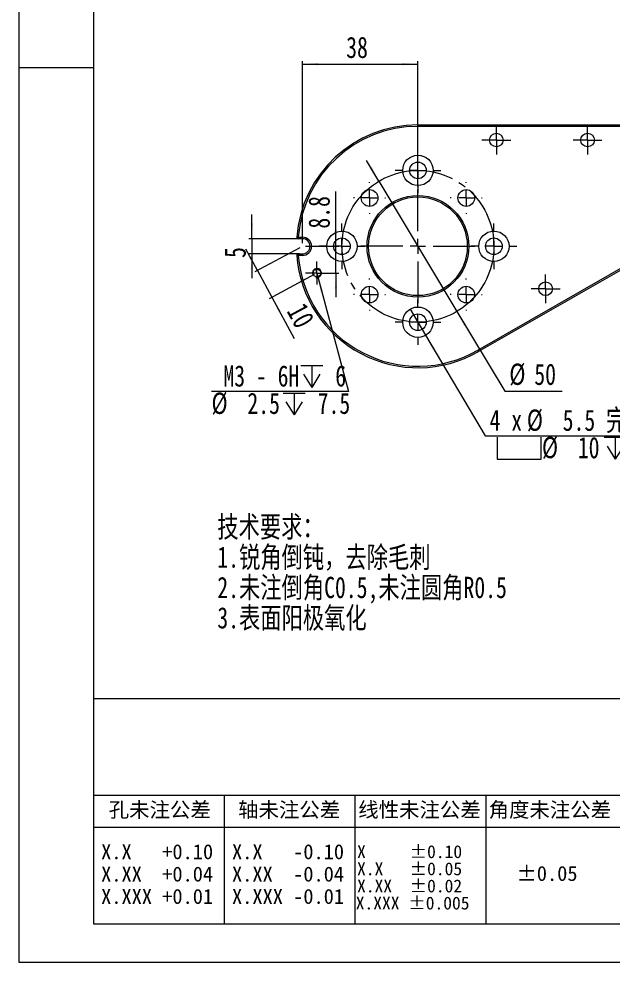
# Model space of a CAD drawing. Header units: millimetres. Extents: x 2 to 208, y 2 to 296.
# Drawn here: x 2.5 to 100.3, y 1.5 to 156.8 of the extents above; entities that cross this region are included whole.
import ezdxf

# ---------------------------------------------------------------- set-up
doc = ezdxf.new("R2010")
doc.units = ezdxf.units.MM
doc.linetypes.add('SLD-中心线', pattern=[34.29, 30.48, -1.27, 1.27, -1.27])
doc.linetypes.add('SLD-实线', pattern=[0])
for name, color, linetype in [('FORMAT', 7, 'SLD-实线'), ('SLD-0', 179, 'SLD-实线'), ('中心线层', 1, 'SLD-中心线'), ('图框', 7, 'SLD-实线'), ('标注层', 96, 'SLD-实线')]:
    doc.layers.add(name, color=color, linetype=linetype)
doc.layers.add('粗实线', color=7, linetype='SLD-实线', lineweight=15)
doc.styles.add('SLDTEXTSTYLE0', font='HYSWLONGFANGSONG.TTF', dxfattribs={"bigfont": 'bigfont'})
doc.styles.add('SLDTEXTSTYLE1', font='SIMSUN.TTC')
doc.styles.add('SLDTEXTSTYLE2', font='SIMSUN.TTC', dxfattribs={"bigfont": 'bigfont'})
doc.styles.add('SLDTEXTSTYLE3', font='HYSWLONGFANGSONG.TTF')
doc.dimstyles.new('SLDDIMSTYLE1', dxfattribs={"dimtxt": 3.5, "dimasz": 2.6, "dimexe": 0, "dimexo": 0.0625, "dimgap": 0.875, "dimtad": 1, "dimdec": 3, "dimlfac": 2, "dimrnd": 1e-09, "dimzin": 12, "dimdsep": 46, "dimtxsty": 'SLDTEXTSTYLE3', "dimsah": 1, "dimcen": 0.09, "dimadec": 0, "dimazin": 3, "dimtfac": 1, "dimtdec": 3, "dimtofl": 0, "dimtmove": 0, "dimatfit": 3, "dimfxl": 0, "dimfrac": 2, "dimtolj": 1, "dimtzin": 12, "dimarcsym": 0})
doc.dimstyles.new('SLDDIMSTYLE3', dxfattribs={"dimtxt": 3.5, "dimasz": 2.6, "dimexe": 0, "dimexo": 0.0625, "dimgap": 0.875, "dimtad": 1, "dimdec": 3, "dimlfac": 2, "dimrnd": 1e-09, "dimzin": 12, "dimdsep": 46, "dimtxsty": 'SLDTEXTSTYLE3', "dimsah": 1, "dimcen": 0.09, "dimadec": 0, "dimazin": 3, "dimtfac": 1, "dimtdec": 3, "dimtmove": 0, "dimatfit": 0, "dimfxl": 0, "dimfrac": 2, "dimtolj": 1, "dimtzin": 12, "dimarcsym": 0})
doc.dimstyles.new('SLDDIMSTYLE5', dxfattribs={"dimtxt": 3.5, "dimasz": 2.6, "dimexe": 0, "dimexo": 0.0625, "dimgap": 0.875, "dimtad": 0, "dimtih": 1, "dimtoh": 1, "dimdec": 0, "dimlfac": 2, "dimrnd": 1e-09, "dimzin": 12, "dimdsep": 46, "dimtxsty": 'SLDTEXTSTYLE3', "dimblk1": 'NONE', "dimsah": 1, "dimcen": 0, "dimadec": 0, "dimazin": 3, "dimtfac": 1, "dimtdec": 3, "dimtmove": 0, "dimatfit": 3, "dimldrblk": 'NONE', "dimfxl": 0, "dimfrac": 2, "dimtolj": 1, "dimtzin": 12, "dimarcsym": 0})
doc.dimstyles.new('SLDDIMSTYLE6', dxfattribs={"dimtxt": 3.5, "dimasz": 2.6, "dimexe": 0, "dimexo": 0.0625, "dimgap": 0.875, "dimtad": 0, "dimtih": 1, "dimtoh": 1, "dimdec": 3, "dimlfac": 2, "dimrnd": 1e-09, "dimzin": 12, "dimdsep": 46, "dimtxsty": 'SLDTEXTSTYLE3', "dimsah": 1, "dimcen": 0, "dimadec": 0, "dimazin": 3, "dimtfac": 1, "dimtdec": 3, "dimtmove": 0, "dimatfit": 3, "dimfxl": 0, "dimfrac": 2, "dimtolj": 1, "dimtzin": 12, "dimarcsym": 0})

# ---------------------------------------------------------------- blocks, each defined once
blk = doc.blocks.new('SW_NOTE_0')
at = {"layer": 'SLD-0', "color": 0, "char_height": 3.5, "attachment_point": 1, "style": 'SLDTEXTSTYLE0'}
for s, insert in [('\\M+18B5A术\\M+19776\\M+18B81\\M+18146', (0, 4.51)), ('1.锐\\M+18A70\\M+1937C钝\\M+18143\\M+18B8E\\M+18F9C\\M+196D1\\M+18E68', (0, -0.49)), ('2.\\M+196A2\\M+1928D\\M+1937C\\M+18A70C0.5,\\M+196A2\\M+1928D圆\\M+18A70R0.5', (0, -5.49)), ('3.\\M+1955C\\M+196CA阳极氧\\M+189BB', (0, -10.49))]:
    blk.add_mtext(s, dxfattribs=dict(at, insert=insert))
blk = doc.blocks.new('SW_NOTE_1')
at = {"layer": 'FORMAT', "color": 0, "char_height": 2.4625, "attachment_point": 2, "style": 'SLDTEXTSTYLE1'}
for s, insert in [('X.X   +0.10', (7.62, 2.87)), ('X.XX  +0.04', (7.62, -0.81)), ('X.XXX +0.01', (7.62, -4.49))]:
    blk.add_mtext(s, dxfattribs=dict(at, insert=insert))
blk = doc.blocks.new('SW_NOTE_2')
at = {"layer": 'FORMAT', "color": 0, "char_height": 2.4625, "attachment_point": 2, "style": 'SLDTEXTSTYLE1'}
for s, insert in [('X.X   -0.10', (7.62, 2.87)), ('X.XX  -0.04', (7.62, -0.81)), ('X.XXX -0.01', (7.62, -4.49))]:
    blk.add_mtext(s, dxfattribs=dict(at, insert=insert))
blk = doc.blocks.new('SW_NOTE_3')
at = {"layer": 'FORMAT', "color": 0, "char_height": 2.1167, "attachment_point": 2, "style": 'SLDTEXTSTYLE1'}
for s, insert in [('X     ±0.10', (7.18, 2.46)), ('X.X   ±0.05', (7.18, -0.36)), ('X.XX  ±0.02', (7.18, -3.18)), (' X.XXX ±0.005', (6.96, -6))]:
    blk.add_mtext(s, dxfattribs=dict(at, insert=insert))
blk = doc.blocks.new('_D_21')
at = {"layer": '标注层'}
for p, q in [((61.73, 130.11), (59.67, 133.54)), ((61.73, 130.11), (74.58, 108.67)), ((74.58, 108.67), (82.44, 95.54)), ((82.44, 95.54), (91.91, 95.54))]:
    blk.add_line(p, q, dxfattribs=at)
for points in [[(61.73, 130.11), (60.57, 132.44), (60.22, 132.24)], [(74.58, 108.67), (75.74, 106.33), (76.09, 106.54)]]:
    blk.add_solid(points, dxfattribs=at)
at = {"layer": '标注层', "char_height": 3.5, "attachment_point": 1, "style": 'SLDTEXTSTYLE3'}
for s, insert in [('%%c', (83.19, 100.07, 0.05)), ('50', (87.3, 100.06, 0.05))]:
    blk.add_mtext(s, dxfattribs=dict(at, insert=insert))
blk = doc.blocks.new('_D_22')
at = {"layer": '标注层'}
for p, q in [((49.15, 119.89), (49.15, 149.89)), ((49.15, 149.39), (68.15, 149.39)), ((68.15, 129.26), (68.15, 149.89))]:
    blk.add_line(p, q, dxfattribs=at)
for points in [[(49.15, 149.39), (51.75, 149.19), (51.75, 149.59)], [(68.15, 149.39), (65.55, 149.59), (65.55, 149.19)]]:
    blk.add_solid(points, dxfattribs=at)
at = {"layer": '标注层', "insert": (56.35, 153.9, 0.05), "char_height": 3.5, "attachment_point": 1, "style": 'SLDTEXTSTYLE3'}
blk.add_mtext('38', dxfattribs=at)
blk = doc.blocks.new('_D_23')
at = {"layer": '标注层'}
for p, q in [((40.84, 120.64), (40.84, 124.64)), ((48.65, 120.64), (40.34, 120.64)), ((40.84, 120.64), (40.84, 118.14)), ((48.65, 118.14), (40.34, 118.14)), ((40.84, 118.14), (40.84, 114.14))]:
    blk.add_line(p, q, dxfattribs=at)
for points in [[(40.84, 120.64), (41.04, 123.24), (40.64, 123.24)], [(40.84, 118.14), (40.64, 115.54), (41.04, 115.54)]]:
    blk.add_solid(points, dxfattribs=at)
at = {"layer": '标注层', "insert": (36.33, 117.47, 0.05), "char_height": 3.5, "attachment_point": 1, "rotation": 90, "style": 'SLDTEXTSTYLE3'}
blk.add_mtext('5', dxfattribs=at)
blk = doc.blocks.new('_D_24')
at = {"layer": '标注层'}
for p, q in [((54.65, 119.39), (54.65, 128.42)), ((49.65, 119.39), (55.15, 119.39)), ((54.65, 114.99), (54.65, 119.39)), ((52.03, 114.99), (55.15, 114.99)), ((54.65, 114.99), (54.65, 110.99))]:
    blk.add_line(p, q, dxfattribs=at)
for points in [[(54.65, 119.39), (54.85, 121.99), (54.45, 121.99)], [(54.65, 114.99), (54.45, 112.39), (54.85, 112.39)]]:
    blk.add_solid(points, dxfattribs=at)
at = {"layer": '标注层', "insert": (50.14, 122.3, 0.05), "char_height": 3.5, "attachment_point": 1, "rotation": 90, "style": 'SLDTEXTSTYLE3'}
blk.add_mtext('8.8', dxfattribs=at)
blk = doc.blocks.new('_D_25')
at = {"layer": '标注层'}
for p, q in [((41.76, 115.4), (39.86, 118.92)), ((48.71, 119.15), (41.32, 115.16)), ((41.76, 115.4), (44.13, 111)), ((51.09, 114.75), (43.69, 110.76)), ((44.13, 111), (47.8, 104.2))]:
    blk.add_line(p, q, dxfattribs=at)
for points in [[(41.76, 115.4), (40.7, 117.78), (40.34, 117.59)], [(44.13, 111), (45.19, 108.61), (45.54, 108.8)]]:
    blk.add_solid(points, dxfattribs=at)
at = {"layer": '标注层', "insert": (49.58, 110.39, 0.05), "char_height": 3.5, "attachment_point": 1, "rotation": 298.3576, "style": 'SLDTEXTSTYLE3'}
blk.add_mtext('10', dxfattribs=at)
blk = doc.blocks.new('SW_SYMBOL_HOLE_SPOT')
at = {"layer": '标注层', "color": 0}
for p, q in [((0, 875), (0, 75)), ((1600, 75), (1600, 875)), ((0, 75), (1600, 75))]:
    blk.add_line(p, q, dxfattribs=at)
blk = doc.blocks.new('SW_SYMBOL_HOLE_DEPTH')
at = {"layer": '标注层', "color": 0}
for p, q in [((0, 875), (800, 875)), ((400, 875), (400, 75)), ((100, 555), (400, 75)), ((700, 555), (400, 75))]:
    blk.add_line(p, q, dxfattribs=at)
blk = doc.blocks.new('_D_26')
at = {"layer": '标注层'}
for p, q in [((66.88, 109.04), (69.42, 104.73)), ((69.42, 104.73), (79.19, 88.18)), ((79.19, 88.18), (110.09, 88.18))]:
    blk.add_line(p, q, dxfattribs=at)
blk.add_solid([(69.42, 104.73), (70.57, 102.39), (70.92, 102.6)], dxfattribs=at)
at = {"layer": '标注层', "xscale": 0.004511737089201878, "yscale": 0.004511737089201878, "zscale": 0.004511737089201878}
for name, p in [('SW_SYMBOL_HOLE_SPOT', (81.2, 83.99)), ('SW_SYMBOL_HOLE_DEPTH', (98.81, 83.99))]:
    blk.add_blockref(name, p, dxfattribs=at)
at = {"layer": '标注层', "char_height": 3.5, "attachment_point": 1}
for s, insert, style in [('4 x ', (79.94, 92.5, 0.05), 'SLDTEXTSTYLE3'), ('%%c', (86.07, 92.51, 0.05), 'SLDTEXTSTYLE3'), (' 5.5 \\M+18AAE\\M+19153贯\\M+190FA', (90.18, 92.5, 0.05), 'SLDTEXTSTYLE0'), ('%%c', (88.56, 88, 0.05), 'SLDTEXTSTYLE3'), (' 10 ', (92.67, 87.98, 0.05), 'SLDTEXTSTYLE3'), (' 5.7', (102.71, 87.98, 0.05), 'SLDTEXTSTYLE3')]:
    blk.add_mtext(s, dxfattribs=dict(at, insert=insert, style=style))
blk = doc.blocks.new('_NONE')
blk = doc.blocks.new('_D_27')
at = {"layer": '标注层'}
for p, q in [((51.37, 115.59), (51.69, 114.38)), ((51.69, 114.38), (56.75, 95.47)), ((56.75, 95.47), (34.19, 95.47))]:
    blk.add_line(p, q, dxfattribs=at)
blk.add_solid([(51.69, 114.38), (52.17, 111.82), (52.56, 111.92)], dxfattribs=at)
at = {"layer": '标注层', "xscale": 0.004511737089201878, "yscale": 0.004511737089201878, "zscale": 0.004511737089201878}
for p in [(48.88, 95.8), (45.97, 91.28)]:
    blk.add_blockref('SW_SYMBOL_HOLE_DEPTH', p, dxfattribs=at)
at = {"layer": '标注层', "char_height": 3.5, "attachment_point": 1, "style": 'SLDTEXTSTYLE3'}
for s, insert in [(' M3 - 6H ', (34.36, 99.79, 0.05)), (' 6', (52.77, 99.79, 0.05)), ('%%c', (34.19, 95.29, 0.05)), (' 2.5 ', (38.31, 95.28, 0.05)), (' 7.5', (49.87, 95.28, 0.05))]:
    blk.add_mtext(s, dxfattribs=dict(at, insert=insert))
blk = doc.blocks.new('SW_CENTERMARKSYMBOL_15')
at = {"layer": 'SLD-0', "color": 0}
for p, q in [((0, 2.5), (0, 9.375)), ((-2.5, 0), (-9.375, 0)), ((0, 0), (-1.25, 0)), ((0, 0), (0, 1.25)), ((0, 0), (0, -1.25)), ((0, 0), (1.25, 0)), ((2.5, 0), (9.375, 0)), ((0, -2.5), (0, -9.375))]:
    blk.add_line(p, q, dxfattribs=at)
blk = doc.blocks.new('SW_CENTERMARKSYMBOL_16')
at = {"layer": 'SLD-0', "color": 0}
for p, q in [((0, 1.25), (0, 2.375)), ((-1.25, 0), (-2.375, 0)), ((0, 0), (-1.25, 0)), ((0, 0), (0, 1.25)), ((0, 0), (0, -1.25)), ((0, 0), (1.25, 0)), ((1.25, 0), (2.375, 0)), ((0, -1.25), (0, -2.375))]:
    blk.add_line(p, q, dxfattribs=at)
blk = doc.blocks.new('SW_CENTERMARKSYMBOL_17')
at = {"layer": 'SLD-0', "color": 0}
for p, q in [((0, 1.25), (0, 2.375)), ((-1.25, 0), (-2.375, 0)), ((0, 0), (-1.25, 0)), ((0, 0), (0, 1.25)), ((0, 0), (0, -1.25)), ((0, 0), (1.25, 0)), ((1.25, 0), (2.375, 0)), ((0, -1.25), (0, -2.375))]:
    blk.add_line(p, q, dxfattribs=at)
blk = doc.blocks.new('SW_CENTERMARKSYMBOL_19')
at = {"layer": 'SLD-0', "color": 0}
for p, q in [((0, 1.25), (0, 2.375)), ((-1.25, 0), (-2.375, 0)), ((0, 0), (-1.25, 0)), ((0, 0), (0, 1.25)), ((0, 0), (0, -1.25)), ((0, 0), (1.25, 0)), ((1.25, 0), (2.375, 0)), ((0, -1.25), (0, -2.375))]:
    blk.add_line(p, q, dxfattribs=at)
blk = doc.blocks.new('SW_CENTERMARKSYMBOL_21')
at = {"layer": 'SLD-0', "color": 0}
for p, q in [((0, 2.5), (0, 3.75)), ((-2.5, 0), (-3.75, 0)), ((0, 0), (-1.25, 0)), ((0, 0), (0, 1.25)), ((0, 0), (0, -1.25)), ((0, 0), (1.25, 0)), ((2.5, 0), (3.75, 0)), ((0, -2.5), (0, -3.75))]:
    blk.add_line(p, q, dxfattribs=at)
blk = doc.blocks.new('SW_CENTERMARKSYMBOL_22')
at = {"layer": 'SLD-0', "color": 0}
for p, q in [((0, 2.5), (0, 3.75)), ((-2.5, 0), (-3.75, 0)), ((0, 0), (-1.25, 0)), ((0, 0), (0, 1.25)), ((0, 0), (0, -1.25)), ((0, 0), (1.25, 0)), ((2.5, 0), (3.75, 0)), ((0, -2.5), (0, -3.75))]:
    blk.add_line(p, q, dxfattribs=at)
blk = doc.blocks.new('SW_CENTERMARKSYMBOL_23')
at = {"layer": 'SLD-0', "color": 0}
for p, q in [((0, 2.5), (0, 3.75)), ((-2.5, 0), (-3.75, 0)), ((0, 0), (-1.25, 0)), ((0, 0), (0, 1.25)), ((0, 0), (0, -1.25)), ((0, 0), (1.25, 0)), ((2.5, 0), (3.75, 0)), ((0, -2.5), (0, -3.75))]:
    blk.add_line(p, q, dxfattribs=at)
blk = doc.blocks.new('SW_CENTERMARKSYMBOL_24')
at = {"layer": 'SLD-0', "color": 0}
for p, q in [((0, 2.5), (0, 3.75)), ((-2.5, 0), (-3.75, 0)), ((0, 0), (-1.25, 0)), ((0, 0), (0, 1.25)), ((0, 0), (0, -1.25)), ((0, 0), (1.25, 0)), ((2.5, 0), (3.75, 0)), ((0, -2.5), (0, -3.75))]:
    blk.add_line(p, q, dxfattribs=at)
blk = doc.blocks.new('SW_CENTERMARKSYMBOL_25')
at = {"layer": 'SLD-0', "color": 0}
for p, q in [((0, 2.5), (0, 2.625)), ((-2.5, 0), (-2.625, 0)), ((0, 0), (-1.25, 0)), ((0, 0), (0, 1.25)), ((0, 0), (0, -1.25)), ((0, 0), (1.25, 0)), ((2.5, 0), (2.625, 0)), ((0, -2.5), (0, -2.625))]:
    blk.add_line(p, q, dxfattribs=at)
blk = doc.blocks.new('SW_CENTERMARKSYMBOL_26')
at = {"layer": 'SLD-0', "color": 0}
for p, q in [((0, 2.5), (0, 2.625)), ((-2.5, 0), (-2.625, 0)), ((0, 0), (-1.25, 0)), ((0, 0), (0, 1.25)), ((0, 0), (0, -1.25)), ((0, 0), (1.25, 0)), ((2.5, 0), (2.625, 0)), ((0, -2.5), (0, -2.625))]:
    blk.add_line(p, q, dxfattribs=at)
blk = doc.blocks.new('SW_CENTERMARKSYMBOL_27')
at = {"layer": 'SLD-0', "color": 0}
for p, q in [((0, 2.5), (0, 2.625)), ((-2.5, 0), (-2.625, 0)), ((0, 0), (-1.25, 0)), ((0, 0), (0, 1.25)), ((0, 0), (0, -1.25)), ((0, 0), (1.25, 0)), ((2.5, 0), (2.625, 0)), ((0, -2.5), (0, -2.625))]:
    blk.add_line(p, q, dxfattribs=at)
blk = doc.blocks.new('SW_CENTERMARKSYMBOL_28')
at = {"layer": 'SLD-0', "color": 0}
for p, q in [((0, 2.5), (0, 2.625)), ((-2.5, 0), (-2.625, 0)), ((0, 0), (-1.25, 0)), ((0, 0), (0, 1.25)), ((0, 0), (0, -1.25)), ((0, 0), (1.25, 0)), ((2.5, 0), (2.625, 0)), ((0, -2.5), (0, -2.625))]:
    blk.add_line(p, q, dxfattribs=at)
blk = doc.blocks.new('SW_CENTERMARKSYMBOL_29')
at = {"layer": 'SLD-0', "color": 0}
for p, q in [((0, 1.25), (0, 1.875)), ((-1.25, 0), (-1.875, 0)), ((0, 0), (-1.25, 0)), ((0, 0), (0, 1.25)), ((0, 0), (0, -1.25)), ((0, 0), (1.25, 0)), ((1.25, 0), (1.875, 0)), ((0, -1.25), (0, -1.875))]:
    blk.add_line(p, q, dxfattribs=at)

msp = doc.modelspace()

# ---------------------------------------------------------------- linework, layer by layer
at = {"color": 7, "linetype": 'SLD-实线', "lineweight": 15}
for p, q in [((68.15381, 139.13841), (68.15381, 139.38841)), ((68.15381, 139.38841), (123.15381, 139.38841)), ((122.90381, 139.13841), (68.15381, 139.13841)), ((77.98305, 102.25807), (121.02012, 126.95235)), ((121.14454, 126.73551), (78.10747, 102.04123)), ((48.21158, 120.9074), (48.46086, 120.88841)), ((48.46086, 120.88841), (49.15381, 120.88841)), ((48.46086, 120.63841), (48.46086, 120.88841)), ((49.15381, 120.63841), (48.46086, 120.63841)), ((49.15381, 120.63841), (49.15381, 120.88841)), ((48.46086, 118.13841), (49.15381, 118.13841)), ((48.46086, 118.13841), (48.46086, 117.88841)), ((49.15381, 118.13841), (49.15381, 117.88841)), ((48.46086, 117.88841), (48.21158, 117.86942)), ((49.15381, 117.88841), (48.46086, 117.88841)), ((77.98305, 102.25807), (78.10747, 102.04123))]:
    msp.add_line(p, q, dxfattribs=at)
for centre, radius in [((81.05381, 136.88841), 1.125), ((96.05381, 136.88841), 1.125), ((68.15381, 131.88841), 2.5), ((68.15381, 131.88841), 1.375), ((60.19886, 127.34336), 1.375), ((68.15381, 119.38841), 8.375), ((68.15381, 119.38841), 8.125), ((76.10876, 127.34336), 1.375), ((55.65381, 119.38841), 2.5), ((80.65381, 119.38841), 2.5), ((55.65381, 119.38841), 1.375), ((80.65381, 119.38841), 1.375), ((51.52868, 114.98841), 0.625), ((89.15381, 112.38841), 1.125), ((60.19886, 111.43346), 1.375), ((76.10876, 111.43346), 1.375), ((68.15381, 106.88841), 2.5), ((68.15381, 106.88841), 1.375)]:
    msp.add_circle(centre, radius, dxfattribs=at)
for centre, radius, start, end in [((68.15381, 119.38841), 20, 90, 175.6442274), ((68.15381, 119.38841), 19.75, 90, 175.6442274), ((48.46086, 120.88841), 0.25, 175.6442274, 270), ((49.15381, 119.38841), 1.5, 270, 90), ((49.15381, 119.38841), 1.25, 270, 90), ((48.46086, 117.88841), 0.25, 90, 184.3557726), ((68.15381, 119.38841), 20, 184.3557726, 299.8468116), ((68.15381, 119.38841), 19.75, 184.3557726, 299.8468116)]:
    msp.add_arc(centre, radius, start, end, dxfattribs=at)
at = {"color": 7, "linetype": 'SLD-实线', "lineweight": 0}
msp.add_arc((51.52868, 114.98841), 0.75, 255, 195, dxfattribs=at)
at = {"layer": 'FORMAT'}
for p, q in [((14.8, 44.9), (14.8, 7.8)), ((14.8, 29), (201.8, 29)), ((36.3, 29), (36.3, 7.8)), ((57.8, 29), (57.8, 7.8)), ((79.3, 29), (79.3, 7.8)), ((14.8, 23.7), (201.8, 23.7))]:
    msp.add_line(p, q, dxfattribs=at)
at = {"layer": '中心线层', "linetype": 'SLD-中心线'}
msp.add_circle((68.15381, 119.38841), 12.5, dxfattribs=at)
at = {"layer": '图框'}
for p, q in [((2.5, 295.8), (2.5, 1.5)), ((2.5, 1.5), (207.8, 1.5))]:
    msp.add_line(p, q, dxfattribs=at)
at = {"layer": '粗实线'}
for p, q in [((14.8, 289.8), (14.8, 7.8)), ((14.8, 148.8), (2.5, 148.8)), ((14.8, 44.9), (201.8, 44.9)), ((14.8, 7.8), (201.8, 7.8)), ((14.8, 7.8), (201.8, 7.8))]:
    msp.add_line(p, q, dxfattribs=at)

# ---------------------------------------------------------------- block references
at = {"layer": 'FORMAT'}
for name, p in [('SW_NOTE_1', (17.62425, 18.04631)), ('SW_NOTE_2', (39.16283, 18.04631)), ('SW_NOTE_3', (59.60123, 18.28821))]:
    msp.add_blockref(name, p, dxfattribs=at)
at = {"layer": 'SLD-0'}
for name, p in [('SW_CENTERMARKSYMBOL_17', (81.05381, 136.88841)), ('SW_CENTERMARKSYMBOL_19', (96.05381, 136.88841)), ('SW_CENTERMARKSYMBOL_23', (68.15381, 131.88841)), ('SW_CENTERMARKSYMBOL_26', (60.19886, 127.34336)), ('SW_CENTERMARKSYMBOL_27', (76.10876, 127.34336)), ('SW_CENTERMARKSYMBOL_15', (68.15381, 119.38841)), ('SW_CENTERMARKSYMBOL_21', (55.65381, 119.38841)), ('SW_CENTERMARKSYMBOL_24', (80.65381, 119.38841)), ('SW_CENTERMARKSYMBOL_29', (51.52868, 114.98841)), ('SW_CENTERMARKSYMBOL_25', (60.19886, 111.43346)), ('SW_CENTERMARKSYMBOL_28', (76.10876, 111.43346)), ('SW_CENTERMARKSYMBOL_16', (89.15381, 112.38841)), ('SW_CENTERMARKSYMBOL_22', (68.15381, 106.88841)), ('SW_NOTE_0', (35.14857, 70.44576))]:
    msp.add_blockref(name, p, dxfattribs=at)

# ---------------------------------------------------------------- texts
at = {"layer": 'FORMAT', "char_height": 2.4625, "attachment_point": 2}
for s, insert, style in [('\\M+18D45\\M+196A2\\M+1928D\\M+18CF6\\M+18DB7', (25.6761, 27.8303), 'SLDTEXTSTYLE2'), ('轴\\M+196A2\\M+1928D\\M+18CF6\\M+18DB7', (46.97232, 27.8303), 'SLDTEXTSTYLE2'), ('线\\M+190AB\\M+196A2\\M+1928D\\M+18CF6\\M+18DB7', (68.40897, 27.8303), 'SLDTEXTSTYLE2'), ('\\M+18A70\\M+19378\\M+196A2\\M+1928D\\M+18CF6\\M+18DB7', (89.85915, 27.8303), 'SLDTEXTSTYLE2'), ('±0.05', (89.39041, 17.33779), 'SLDTEXTSTYLE1')]:
    msp.add_mtext(s, dxfattribs=dict(at, insert=insert, style=style))

# ---------------------------------------------------------------- dimensions: what is measured, and where the dimension line sits
at = {"layer": '标注层'}
dim = msp.add_linear_dim(base=(68.15381, 149.38841), p1=(49.15381, 119.38841), p2=(68.15381, 128.76341), dimstyle='SLDDIMSTYLE1', dxfattribs=at)
dim.commit()
dim.dimension.update_dxf_attribs({"geometry": '_D_22', "text_midpoint": (58.65381, 149.38841), "dimtype": 160})
dim = msp.add_diameter_dim_2p(p1=(74.57792, 108.6655), p2=(61.7297, 130.11132), dimstyle='SLDDIMSTYLE6', dxfattribs=at)
dim.commit()
dim.dimension.update_dxf_attribs({"geometry": '_D_21', "text_midpoint": (87.54839, 98.22859), "dimtype": 163})
for base, p1, p2, angle, picture, middle in [((54.65129, 119.38841), (51.52868, 114.98841), (49.15381, 119.38841), 90, '_D_24', (54.65129, 125.35879)), ((40.84434, 118.13841), (49.15381, 120.63841), (49.15381, 118.13841), 90, '_D_23', (40.84434, 119.00596)), ((44.13007, 110.99507), (49.15381, 119.38841), (51.52868, 114.98841), 298.3576366, '_D_25', (46.70461, 106.22514))]:
    dim = msp.add_linear_dim(base=base, p1=p1, p2=p2, angle=angle, dimstyle='SLDDIMSTYLE3', dxfattribs=at)
    dim.commit()
    dim.dimension.update_dxf_attribs({"geometry": picture, "text_midpoint": middle, "dimtype": 160})
for p1, p2, text, picture, middle in [((51.36709, 115.59216), (51.69027, 114.38466), ' M3 - 6H {\\fGDT;x} 6\\P%%c 2.5 {\\fGDT;x} 7.5\\P', '_D_27', (45.09853, 95.27793)), ((66.88402, 109.04193), (69.4236, 104.73489), '<> x %%c 5.5 完全贯穿\\P{\\fGDT;v}%%c 10 {\\fGDT;x} 5.7\\P', '_D_26', (95.01535, 87.98432))]:
    dim = msp.add_diameter_dim_2p(p1=p1, p2=p2, text=text, dimstyle='SLDDIMSTYLE5', override={"dimpost": '<>'}, dxfattribs=at)
    dim.commit()
    dim.dimension.update_dxf_attribs({"geometry": picture, "text_midpoint": middle, "dimtype": 163})

doc.saveas('drawing.dxf')
